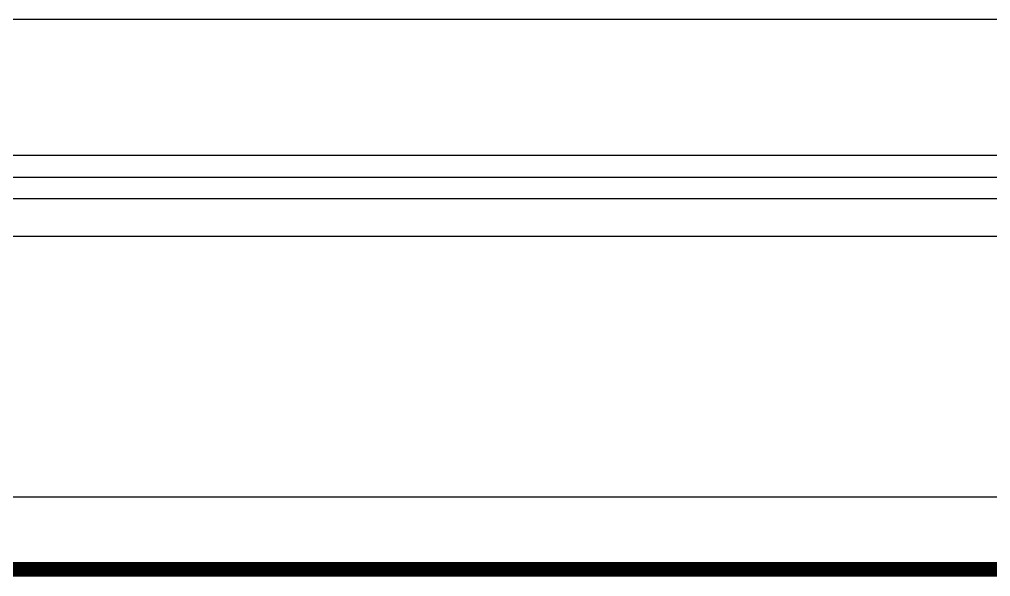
# Model space of a CAD drawing. Header units: inches. Extents: x 3778 to 56227, y -16914 to 35091.
# Drawn here: x 37001 to 37672, y 18134 to 18519 of the extents above; entities that cross this region are included whole.
import ezdxf

# ---------------------------------------------------------------- set-up
doc = ezdxf.new("R2010")
doc.units = ezdxf.units.IN
doc.header["$LTSCALE"] = 100
doc.header["$MEASUREMENT"] = 0
doc.linetypes.add('HID', pattern=[2.5, 1.5, -1])
for name, color, linetype in [('06-LIGHT', 4, 'Continuous'), ('07-DIM WAL', 5, 'Continuous'), ('7', 7, 'Continuous'), ('RC-LIGHT', 7, 'Continuous'), ('도면층4', 4, 'Continuous'), ('도면층5', 5, 'Continuous')]:
    doc.layers.add(name, color=color, linetype=linetype)

# ---------------------------------------------------------------- blocks, each defined once
blk = doc.blocks.new('FSFF')
at = {"layer": '도면층4'}
for p, q in [((45267.36, 8547.43), (42137.36, 8547.43)), ((43002.36, 8438.43), (44402.36, 8438.43)), ((45267.36, 8397.43), (42137.36, 8397.43))]:
    blk.add_line(p, q, dxfattribs=at)
at = {"layer": '도면층5'}
for p, q in [((44402.36, 8453.43), (43002.36, 8453.43)), ((44402.36, 8423.43), (43002.36, 8423.43))]:
    blk.add_line(p, q, dxfattribs=at)
blk = doc.blocks.new('CJWSWJDEH')
at = {"layer": 'RC-LIGHT', "color": 8}
blk.add_lwpolyline([(36009.81, 18189.44), (39244.81, 18189.44)], dxfattribs=at)
at = {"layer": '07-DIM WAL'}
blk.add_blockref('FSFF', (-6077.56, 9972.01), dxfattribs=at)

msp = doc.modelspace()

# ---------------------------------------------------------------- linework, layer by layer
at = {"layer": '06-LIGHT'}
msp.add_lwpolyline([(36009.81, 18189.44), (39244.81, 18189.44)], dxfattribs=at)
at = {"layer": '06-LIGHT', "color": 10, "linetype": 'HID', "const_width": 10}
msp.add_lwpolyline([(36009.81, 18139.44), (39244.81, 18139.44)], dxfattribs=at)

# ---------------------------------------------------------------- block references
at = {"layer": '7'}
msp.add_blockref('CJWSWJDEH', (0, 0), dxfattribs=at)

doc.saveas('drawing.dxf')
